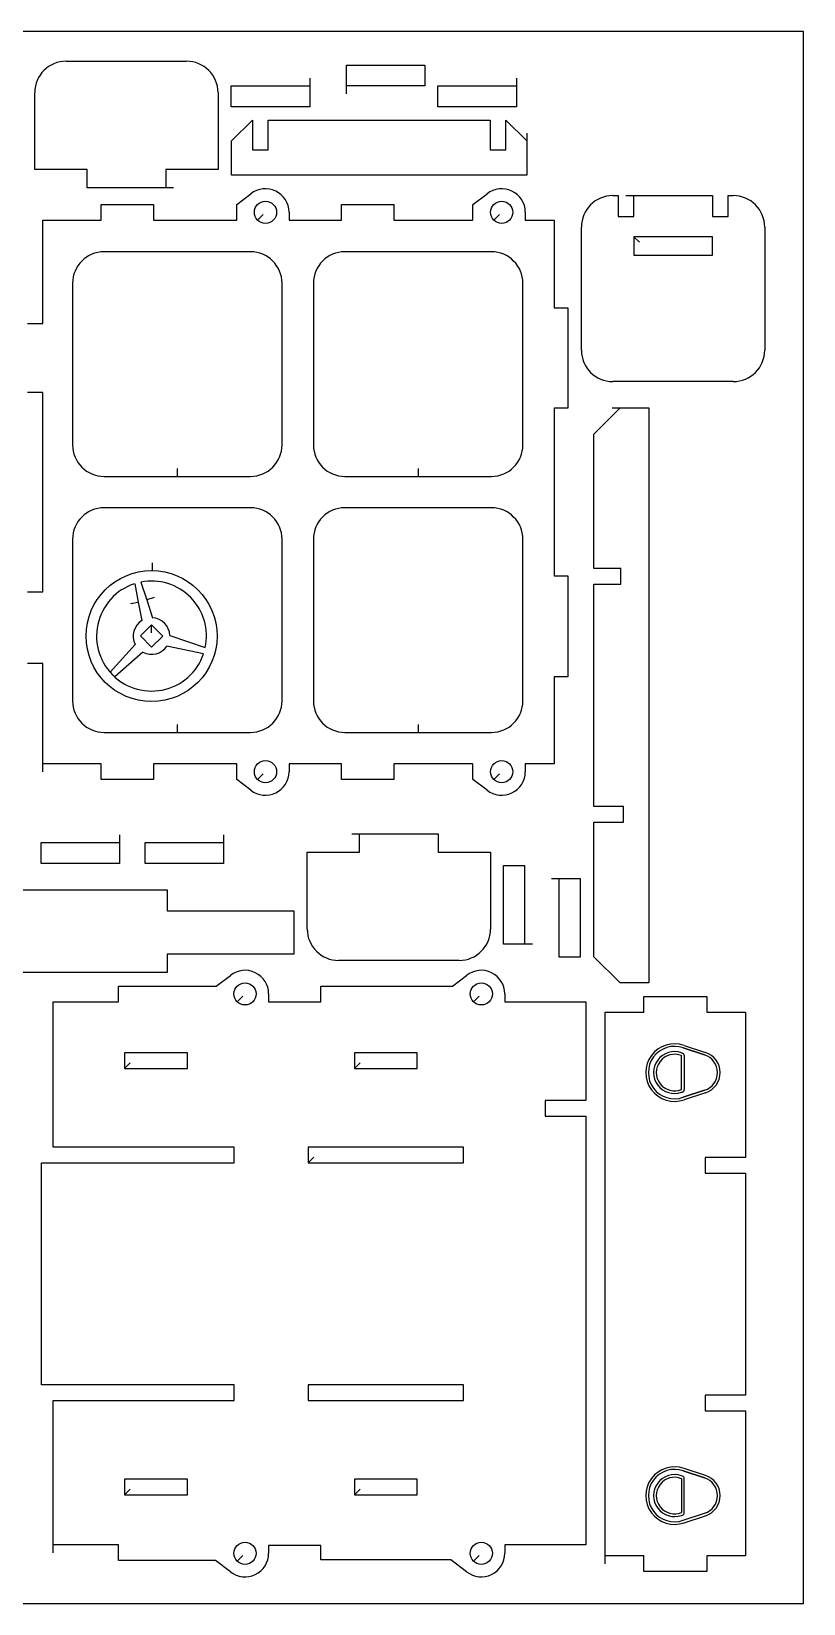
# Model space of a CAD drawing. Extents: x 0 to 423, y 0 to 317.
# Drawn here: x 267.2 to 423.3, y 0 to 317.5 of the extents above; entities that cross this region are included whole.
import ezdxf

# ---------------------------------------------------------------- set-up
doc = ezdxf.new("R2010")
doc.units = 0
doc.header["$MEASUREMENT"] = 0
for name, color, linetype in [('01', 5, 'Continuous'), ('02', 1, 'Continuous'), ('DEFAULT', 7, 'Continuous')]:
    doc.layers.add(name, color=color, linetype=linetype)

msp = doc.modelspace()

# ---------------------------------------------------------------- linework, layer by layer
at = {"layer": '01'}
msp.add_lwpolyline([(0, 0), (423.28, 0), (423.28, 317.46), (0, 317.46)], close=True, dxfattribs=at)
at = {"layer": '02'}
for p, q in [((398.62, 111.21), (398.78, 111.15)), ((398.62, 111.21), (398.78, 111.15)), ((398.97, 112.2), (403.28, 110.79)), ((403.28, 110.79), (398.97, 112.2)), ((399.14, 112.7), (403.44, 111.29)), ((398.62, 103.8), (398.62, 110.64)), ((399.15, 110.65), (399.15, 103.79)), ((399.15, 110.65), (399.15, 103.79)), ((398.78, 103.28), (398.62, 103.23)), ((398.78, 103.28), (398.62, 103.23)), ((403.28, 103.65), (398.97, 102.23)), ((398.97, 102.23), (403.28, 103.65)), ((403.44, 103.15), (399.14, 101.73)), ((398.78, 25.74), (398.62, 25.79)), ((398.78, 25.74), (398.62, 25.79)), ((403.28, 25.37), (398.97, 26.79)), ((398.97, 26.79), (403.28, 25.37)), ((403.44, 25.87), (399.14, 27.29)), ((398.62, 25.23), (398.62, 18.38)), ((399.15, 18.37), (399.15, 25.24)), ((399.15, 18.37), (399.15, 25.24)), ((398.62, 17.81), (398.78, 17.87)), ((398.62, 17.81), (398.78, 17.87)), ((398.97, 16.82), (403.28, 18.24)), ((399.14, 16.32), (403.44, 17.73))]:
    msp.add_line(p, q, dxfattribs=at)
for centre, radius, start, end in [((397.2, 107.22), 5.82, 70.516, 289.484), ((397.2, 107.22), 5.29, 70.4536, 289.5464), ((397.2, 107.22), 5.29, 70.4536, 289.5464), ((397.2, 107.22), 4.23, 70.4536, 289.5464), ((397.2, 107.22), 4.23, 70.4536, 289.5464), ((398.62, 110.65), 0.529, 0, 72.5226), ((398.62, 110.65), 0.529, 0, 72.5226), ((402.11, 107.22), 4.29, 288.2046, 71.7954), ((397.2, 107.22), 3.7, 67.5197, 292.4803), ((402.11, 107.22), 3.76, 288.1866, 71.7773), ((402.11, 107.22), 3.76, 288.1866, 71.7773), ((398.62, 103.79), 0.529, 287.4774, 0), ((398.62, 103.79), 0.529, 287.4774, 0), ((397.2, 21.8), 5.82, 70.516, 289.484), ((397.2, 21.8), 5.29, 70.4536, 289.5464), ((397.2, 21.8), 5.29, 70.4536, 289.5464), ((397.2, 21.8), 4.23, 70.4536, 289.5464), ((397.2, 21.8), 4.23, 70.4536, 289.5464), ((397.2, 21.8), 3.7, 67.5197, 292.4803), ((398.62, 25.24), 0.529, 0, 72.5226), ((398.62, 25.24), 0.529, 0, 72.5226), ((402.11, 21.8), 4.29, 288.2046, 71.7954), ((402.11, 21.8), 3.76, 288.2227, 71.8134), ((402.11, 21.8), 3.76, 288.2227, 71.8134), ((398.62, 18.37), 0.529, 287.4774, 0)]:
    msp.add_arc(centre, radius, start, end, dxfattribs=at)
at = {"layer": 'DEFAULT'}
for p, q in [((274.24, 311.45), (298.58, 311.45)), ((323.45, 308.04), (323.45, 306.45)), ((330.86, 306.45), (330.86, 310.68)), ((330.86, 310.68), (346.74, 310.68)), ((346.74, 310.68), (346.74, 306.45)), ((365.26, 308.04), (365.26, 306.45)), ((267.89, 289.59), (267.89, 305.1)), ((304.93, 305.1), (304.93, 289.59)), ((307.58, 302.22), (307.58, 306.45)), ((307.58, 306.45), (323.45, 306.45)), ((323.45, 306.45), (323.45, 302.22)), ((330.86, 304.86), (330.86, 306.45)), ((346.74, 306.45), (330.86, 306.45)), ((349.38, 302.22), (349.38, 306.45)), ((349.38, 306.45), (365.26, 306.45)), ((365.26, 306.45), (365.26, 302.22)), ((323.45, 302.22), (307.58, 302.22)), ((365.26, 302.22), (349.38, 302.22)), ((307.67, 295.34), (311.9, 299.57)), ((311.9, 299.57), (311.9, 293.58)), ((315.08, 293.58), (315.08, 299.57)), ((315.08, 299.57), (359.92, 299.57)), ((359.92, 299.57), (359.92, 293.58)), ((363.09, 293.58), (363.09, 299.57)), ((363.09, 299.57), (367.33, 295.34)), ((307.67, 288.44), (307.67, 295.34)), ((367.33, 296.92), (367.33, 295.34)), ((367.33, 295.34), (367.33, 288.44)), ((311.9, 293.58), (315.08, 293.58)), ((359.92, 293.58), (363.09, 293.58)), ((278.48, 289.59), (267.89, 289.59)), ((278.48, 285.89), (278.48, 289.59)), ((304.93, 289.59), (294.35, 289.59)), ((294.35, 289.59), (294.35, 285.89)), ((294.35, 285.89), (278.48, 285.89)), ((295.94, 285.89), (294.35, 285.89)), ((367.33, 288.44), (307.67, 288.44)), ((308.7, 282.53), (311.56, 284.67)), ((356.45, 282.53), (359.31, 284.67)), ((384.73, 284.31), (385.79, 284.31)), ((385.79, 284.31), (385.79, 280.08)), ((387.38, 284.31), (388.97, 284.31)), ((388.97, 284.31), (404.84, 284.31)), ((388.97, 280.08), (388.97, 284.31)), ((404.84, 284.31), (404.84, 280.08)), ((408.01, 280.08), (408.01, 284.31)), ((408.01, 284.31), (409.07, 284.31)), ((281.3, 279.36), (281.3, 282.53)), ((281.3, 282.53), (291.88, 282.53)), ((291.88, 282.53), (291.88, 279.36)), ((308.7, 279.36), (308.7, 282.53)), ((314.05, 280.48), (312.93, 279.36)), ((319.28, 280.95), (319.28, 279.36)), ((329.85, 279.36), (329.85, 282.53)), ((329.85, 282.53), (340.43, 282.53)), ((340.43, 282.53), (340.43, 279.36)), ((356.45, 279.36), (356.45, 282.53)), ((361.8, 280.48), (360.68, 279.36)), ((367.03, 280.95), (367.03, 279.36)), ((385.79, 280.08), (388.97, 280.08)), ((404.84, 280.08), (408.01, 280.08)), ((269.55, 258.5), (269.55, 279.36)), ((269.55, 279.36), (281.3, 279.36)), ((291.88, 279.36), (308.7, 279.36)), ((319.28, 279.36), (329.85, 279.36)), ((340.43, 279.36), (356.45, 279.36)), ((367.03, 279.36), (372.89, 279.36)), ((372.89, 279.36), (372.89, 261.68)), ((378.38, 253.1), (378.38, 277.96)), ((415.42, 277.96), (415.42, 253.1)), ((390.09, 274.89), (388.97, 276.01)), ((388.97, 276.01), (388.97, 272.31)), ((404.84, 276.01), (388.97, 276.01)), ((404.84, 272.31), (404.84, 276.01)), ((311.51, 272.96), (281.88, 272.96)), ((360.19, 272.96), (330.56, 272.96)), ((388.97, 272.31), (404.84, 272.31)), ((275.53, 266.61), (275.53, 233.96)), ((317.86, 233.96), (317.86, 266.61)), ((324.21, 266.61), (324.21, 233.96)), ((366.54, 233.96), (366.54, 266.61)), ((372.89, 261.68), (375.64, 261.68)), ((375.64, 261.68), (375.64, 241.37)), ((266.42, 258.5), (269.55, 258.5)), ((269.55, 244.55), (266.42, 244.55)), ((269.55, 204.33), (269.55, 244.55)), ((409.07, 246.75), (384.73, 246.75)), ((375.64, 241.37), (372.89, 241.37)), ((372.89, 241.37), (372.89, 207.51)), ((380.88, 236.17), (386.18, 241.46)), ((384.59, 241.46), (386.18, 241.46)), ((386.18, 241.46), (392.01, 241.46)), ((392.01, 241.46), (392.01, 125.32)), ((380.88, 208.99), (380.88, 236.17)), ((296.69, 229.2), (296.69, 227.62)), ((345.37, 229.2), (345.37, 227.62)), ((281.88, 227.62), (296.69, 227.62)), ((296.69, 227.62), (311.51, 227.62)), ((330.56, 227.62), (345.37, 227.62)), ((345.37, 227.62), (360.19, 227.62)), ((311.51, 221.27), (281.88, 221.27)), ((360.19, 221.27), (330.56, 221.27)), ((275.53, 214.92), (275.53, 182.27)), ((317.86, 182.27), (317.86, 214.92)), ((324.21, 214.92), (324.21, 182.27)), ((366.54, 182.27), (366.54, 214.92)), ((291.62, 210.18), (291.61, 208.59)), ((372.89, 207.51), (375.64, 207.51)), ((375.64, 207.51), (375.64, 187.15)), ((386.35, 208.99), (380.88, 208.99)), ((386.35, 205.82), (386.35, 208.99)), ((266.42, 204.33), (269.55, 204.33)), ((288.08, 205.94), (288.8, 202.22)), ((289.35, 206.27), (290.52, 202.67)), ((380.88, 160.98), (380.88, 205.82)), ((380.88, 205.82), (386.35, 205.82)), ((287.25, 201.92), (288.8, 202.22)), ((288.8, 202.22), (289.53, 198.51)), ((292.03, 203.16), (290.52, 202.67)), ((290.52, 202.67), (291.69, 199.07)), ((291.51, 197.61), (289.25, 195.39)), ((291.5, 196.02), (291.51, 197.61)), ((293.74, 195.35), (291.51, 197.61)), ((288.19, 193.69), (283.12, 188.06)), ((289.25, 195.39), (291.47, 193.12)), ((291.47, 193.12), (293.74, 195.35)), ((295.19, 195.5), (302.36, 193.04)), ((289.75, 192.1), (284.04, 187.12)), ((302, 191.77), (294.6, 193.35)), ((269.55, 189.8), (266.42, 189.8)), ((269.55, 169.57), (269.55, 189.8)), ((375.64, 187.15), (372.89, 187.15)), ((372.89, 187.15), (372.89, 169.57)), ((281.88, 175.92), (296.69, 175.92)), ((296.69, 177.51), (296.69, 175.92)), ((296.69, 175.92), (311.51, 175.92)), ((330.56, 175.92), (345.37, 175.92)), ((345.37, 177.51), (345.37, 175.92)), ((345.37, 175.92), (360.19, 175.92)), ((269.55, 167.98), (269.55, 169.57)), ((281.3, 169.57), (269.55, 169.57)), ((281.3, 166.4), (281.3, 169.57)), ((308.7, 169.57), (291.88, 169.57)), ((291.88, 169.57), (291.88, 166.4)), ((308.7, 166.4), (308.7, 169.57)), ((329.85, 169.57), (319.28, 169.57)), ((319.28, 169.57), (319.28, 167.98)), ((329.85, 166.4), (329.85, 169.57)), ((356.45, 169.57), (340.43, 169.57)), ((340.43, 169.57), (340.43, 166.4)), ((356.45, 166.4), (356.45, 169.57)), ((372.89, 169.57), (367.03, 169.57)), ((367.03, 169.57), (367.03, 167.98)), ((291.88, 166.4), (281.3, 166.4)), ((311.56, 164.25), (308.7, 166.4)), ((314.05, 167.52), (312.93, 166.4)), ((340.43, 166.4), (329.85, 166.4)), ((359.31, 164.25), (356.45, 166.4)), ((361.8, 167.52), (360.68, 166.4)), ((386.87, 160.98), (380.88, 160.98)), ((386.87, 157.8), (386.87, 160.98)), ((380.88, 130.61), (380.88, 157.8)), ((380.88, 157.8), (386.87, 157.8)), ((269.17, 149.43), (269.17, 153.66)), ((269.17, 153.66), (285.04, 153.66)), ((285.04, 155.25), (285.04, 153.66)), ((285.04, 153.66), (285.04, 149.43)), ((290.18, 149.43), (290.18, 153.66)), ((290.18, 153.66), (306.06, 153.66)), ((306.06, 155.25), (306.06, 153.66)), ((306.06, 153.66), (306.06, 149.43)), ((331.96, 155.42), (333.55, 155.42)), ((333.55, 155.42), (349.42, 155.42)), ((333.55, 151.71), (333.55, 155.42)), ((349.42, 155.42), (349.42, 151.71)), ((285.04, 149.43), (269.17, 149.43)), ((306.06, 149.43), (290.18, 149.43)), ((322.96, 136.21), (322.96, 151.71)), ((322.96, 151.71), (333.55, 151.71)), ((349.42, 151.71), (360, 151.71)), ((360, 151.71), (360, 136.21)), ((362.65, 133.16), (362.65, 149.04)), ((362.65, 149.04), (366.88, 149.04)), ((366.88, 149.04), (366.88, 133.16)), ((372.33, 146.39), (373.91, 146.39)), ((373.91, 146.39), (378.15, 146.39)), ((373.91, 130.52), (373.91, 146.39)), ((378.15, 146.39), (378.15, 130.52)), ((265.31, 144.14), (294.62, 144.14)), ((294.62, 144.14), (294.62, 139.9)), ((294.62, 139.9), (320.23, 139.9)), ((320.23, 139.9), (320.23, 131.14)), ((320.23, 131.14), (294.62, 131.14)), ((294.62, 131.14), (294.62, 127.44)), ((366.88, 133.16), (362.65, 133.16)), ((368.47, 133.16), (366.88, 133.16)), ((378.15, 130.52), (373.91, 130.52)), ((386.18, 125.32), (380.88, 130.61)), ((294.62, 127.44), (265.31, 127.44)), ((353.65, 129.86), (329.31, 129.86)), ((284.83, 121.52), (284.83, 124.7)), ((284.83, 124.7), (304.57, 124.7)), ((304.57, 124.7), (307.43, 126.84)), ((325.73, 121.52), (325.73, 124.7)), ((325.73, 124.7), (352.32, 124.7)), ((352.32, 124.7), (355.18, 126.84)), ((392.01, 125.32), (386.18, 125.32)), ((271.6, 92.19), (271.6, 121.52)), ((271.6, 121.52), (284.83, 121.52)), ((309.92, 122.64), (308.8, 121.52)), ((315.15, 123.11), (315.15, 121.52)), ((315.15, 121.52), (325.73, 121.52)), ((357.68, 122.64), (356.55, 121.52)), ((362.9, 123.11), (362.9, 121.52)), ((362.9, 121.52), (379.29, 121.52)), ((379.29, 121.52), (379.29, 101.61)), ((391.01, 119.4), (391.01, 122.58)), ((391.01, 122.58), (403.71, 122.58)), ((403.71, 122.58), (403.71, 119.4)), ((383.18, 9.62), (383.18, 119.4)), ((383.18, 119.4), (391.01, 119.4)), ((403.71, 119.4), (411.54, 119.4)), ((411.54, 119.4), (411.54, 90.1)), ((298.74, 111.23), (286.05, 111.23)), ((286.05, 111.23), (286.05, 108.06)), ((298.74, 108.06), (298.74, 111.23)), ((345.21, 111.23), (332.51, 111.23)), ((332.51, 111.23), (332.51, 108.06)), ((345.21, 108.06), (345.21, 111.23)), ((287.17, 109.18), (286.05, 108.06)), ((286.05, 108.06), (298.74, 108.06)), ((333.63, 109.18), (332.51, 108.06)), ((332.51, 108.06), (345.21, 108.06)), ((379.29, 101.61), (371.02, 101.61)), ((371.02, 101.61), (371.02, 98.44)), ((371.02, 98.44), (379.29, 98.44)), ((379.29, 98.44), (379.29, 11.86)), ((308.22, 92.19), (271.6, 92.19)), ((308.22, 89.01), (308.22, 92.19)), ((354.54, 92.19), (323.17, 92.19)), ((323.17, 92.19), (323.17, 89.01)), ((354.54, 89.01), (354.54, 92.19)), ((269.26, 44.2), (269.26, 89.01)), ((269.26, 89.01), (308.22, 89.01)), ((324.29, 90.13), (323.17, 89.01)), ((323.17, 89.01), (354.54, 89.01)), ((411.54, 90.1), (403.42, 90.1)), ((403.42, 90.1), (403.42, 86.92)), ((403.42, 86.92), (411.54, 86.92)), ((411.54, 86.92), (411.54, 42.08)), ((308.22, 44.2), (269.26, 44.2)), ((308.22, 41), (308.22, 44.2)), ((325.3, 44.17), (323.17, 44.17)), ((323.17, 44.17), (323.17, 41)), ((354.54, 44.2), (325.3, 44.2)), ((325.3, 44.2), (325.3, 44.17)), ((326.89, 44.17), (325.3, 44.17)), ((354.54, 41), (354.54, 44.2)), ((411.54, 42.08), (403.42, 42.08)), ((403.42, 42.08), (403.42, 38.91)), ((271.6, 11.86), (271.6, 41)), ((271.6, 41), (308.22, 41)), ((323.17, 41), (354.54, 41)), ((403.42, 38.91), (411.54, 38.91)), ((411.54, 38.91), (411.54, 9.62)), ((298.74, 25.12), (286.05, 25.12)), ((286.05, 25.12), (286.05, 21.95)), ((287.17, 23.07), (286.05, 21.95)), ((298.74, 21.95), (298.74, 25.12)), ((345.21, 25.12), (332.51, 25.12)), ((332.51, 25.12), (332.51, 21.95)), ((333.63, 23.07), (332.51, 21.95)), ((345.21, 21.95), (345.21, 25.12)), ((286.05, 21.95), (298.74, 21.95)), ((332.51, 21.95), (345.21, 21.95)), ((271.6, 10.27), (271.6, 11.86)), ((284.83, 11.86), (271.6, 11.86)), ((284.83, 8.68), (284.83, 11.86)), ((309.92, 9.68), (308.8, 8.56)), ((325.73, 11.73), (315.15, 11.73)), ((315.15, 11.73), (315.15, 10.15)), ((325.73, 8.81), (325.73, 11.73)), ((357.68, 9.68), (356.55, 8.56)), ((379.29, 11.86), (362.9, 11.86)), ((362.9, 11.86), (362.9, 10.15)), ((383.18, 8.03), (383.18, 9.62)), ((391.01, 9.62), (383.18, 9.62)), ((391.01, 6.44), (391.01, 9.62)), ((411.54, 9.62), (403.71, 9.62)), ((403.71, 9.62), (403.71, 6.44)), ((304.4, 8.68), (284.83, 8.68)), ((307.43, 6.42), (304.4, 8.68)), ((351.99, 8.81), (325.73, 8.81)), ((355.18, 6.42), (351.99, 8.81)), ((403.71, 6.44), (391.01, 6.44))]:
    msp.add_line(p, q, dxfattribs=at)
for centre, radius in [((314.52, 280.95), 2.24), ((362.27, 280.95), 2.24), ((291.49, 195.37), 13.23), ((314.52, 167.98), 2.24), ((362.27, 167.98), 2.24), ((310.39, 123.11), 2.24), ((358.14, 123.11), 2.24), ((310.39, 10.15), 2.24), ((358.14, 10.15), 2.24)]:
    msp.add_circle(centre, radius, dxfattribs=at)
for centre, radius, start, end in [((274.24, 305.1), 6.35, 90, 180), ((298.58, 305.1), 6.35, 0, 90), ((314.52, 280.95), 4.76, 0, 128.4449), ((362.27, 280.95), 4.76, 0, 128.4452), ((384.73, 277.96), 6.35, 90, 180), ((409.07, 277.96), 6.35, 0, 90), ((281.88, 266.61), 6.35, 90, 180), ((311.51, 266.61), 6.35, 0, 90), ((330.56, 266.61), 6.35, 90, 180), ((360.19, 266.61), 6.35, 0, 90), ((384.73, 253.1), 6.35, 180, 270), ((409.07, 253.1), 6.35, 270, 0), ((281.88, 233.96), 6.35, 180, 270), ((311.51, 233.96), 6.35, 270, 0), ((330.56, 233.96), 6.35, 180, 270), ((360.19, 233.96), 6.35, 270, 0), ((281.88, 214.92), 6.35, 90, 180), ((311.51, 214.92), 6.35, 0, 90), ((330.56, 214.92), 6.35, 90, 180), ((360.19, 214.92), 6.35, 0, 90), ((291.49, 195.37), 11.11, 347.8947, 101.1053), ((291.49, 195.37), 11.11, 107.8945, 227.8946), ((291.49, 195.37), 3.7, 122.0004, 206.9989), ((291.49, 195.37), 3.7, 2.0007, 86.9996), ((291.49, 195.37), 11.11, 221.1055, 341.1054), ((291.49, 195.37), 3.7, 242.001, 326.9994), ((281.88, 182.27), 6.35, 180, 270), ((311.51, 182.27), 6.35, 270, 0), ((330.56, 182.27), 6.35, 180, 270), ((360.19, 182.27), 6.35, 270, 0), ((314.52, 167.98), 4.76, 231.5554, 0), ((362.27, 167.98), 4.76, 231.5551, 0), ((329.31, 136.21), 6.35, 180, 270), ((353.65, 136.21), 6.35, 270, 0), ((310.39, 123.11), 4.76, 0, 128.4449), ((358.14, 123.11), 4.76, 0, 128.4446), ((310.39, 10.15), 4.76, 231.5547, 0), ((358.14, 10.15), 4.76, 231.555, 0)]:
    msp.add_arc(centre, radius, start, end, dxfattribs=at)

doc.saveas('drawing.dxf')
